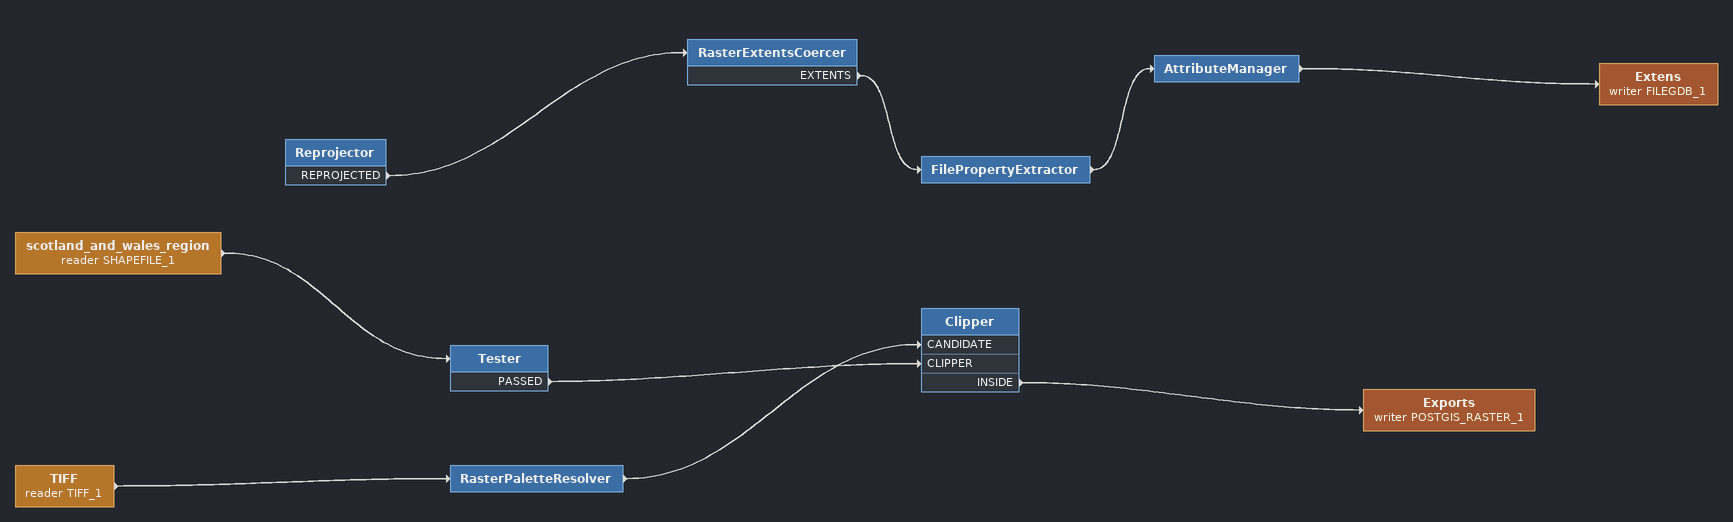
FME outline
TIFF (reader TIFF_1)
    -> RasterPaletteResolver
RasterPaletteResolver
    -> Clipper [CANDIDATE]
scotland_and_wales_region (reader SHAPEFILE_1)
    -> Tester
Tester
    PASSED -> Clipper [CLIPPER]
Clipper
    INSIDE -> Exports (writer POSTGIS_RASTER_1)
Exports (writer POSTGIS_RASTER_1)
Reprojector
    REPROJECTED -> RasterExtentsCoercer
RasterExtentsCoercer
    EXTENTS -> FilePropertyExtractor
FilePropertyExtractor
    -> AttributeManager
AttributeManager
    -> Extens (writer FILEGDB_1)
Extens (writer FILEGDB_1)
